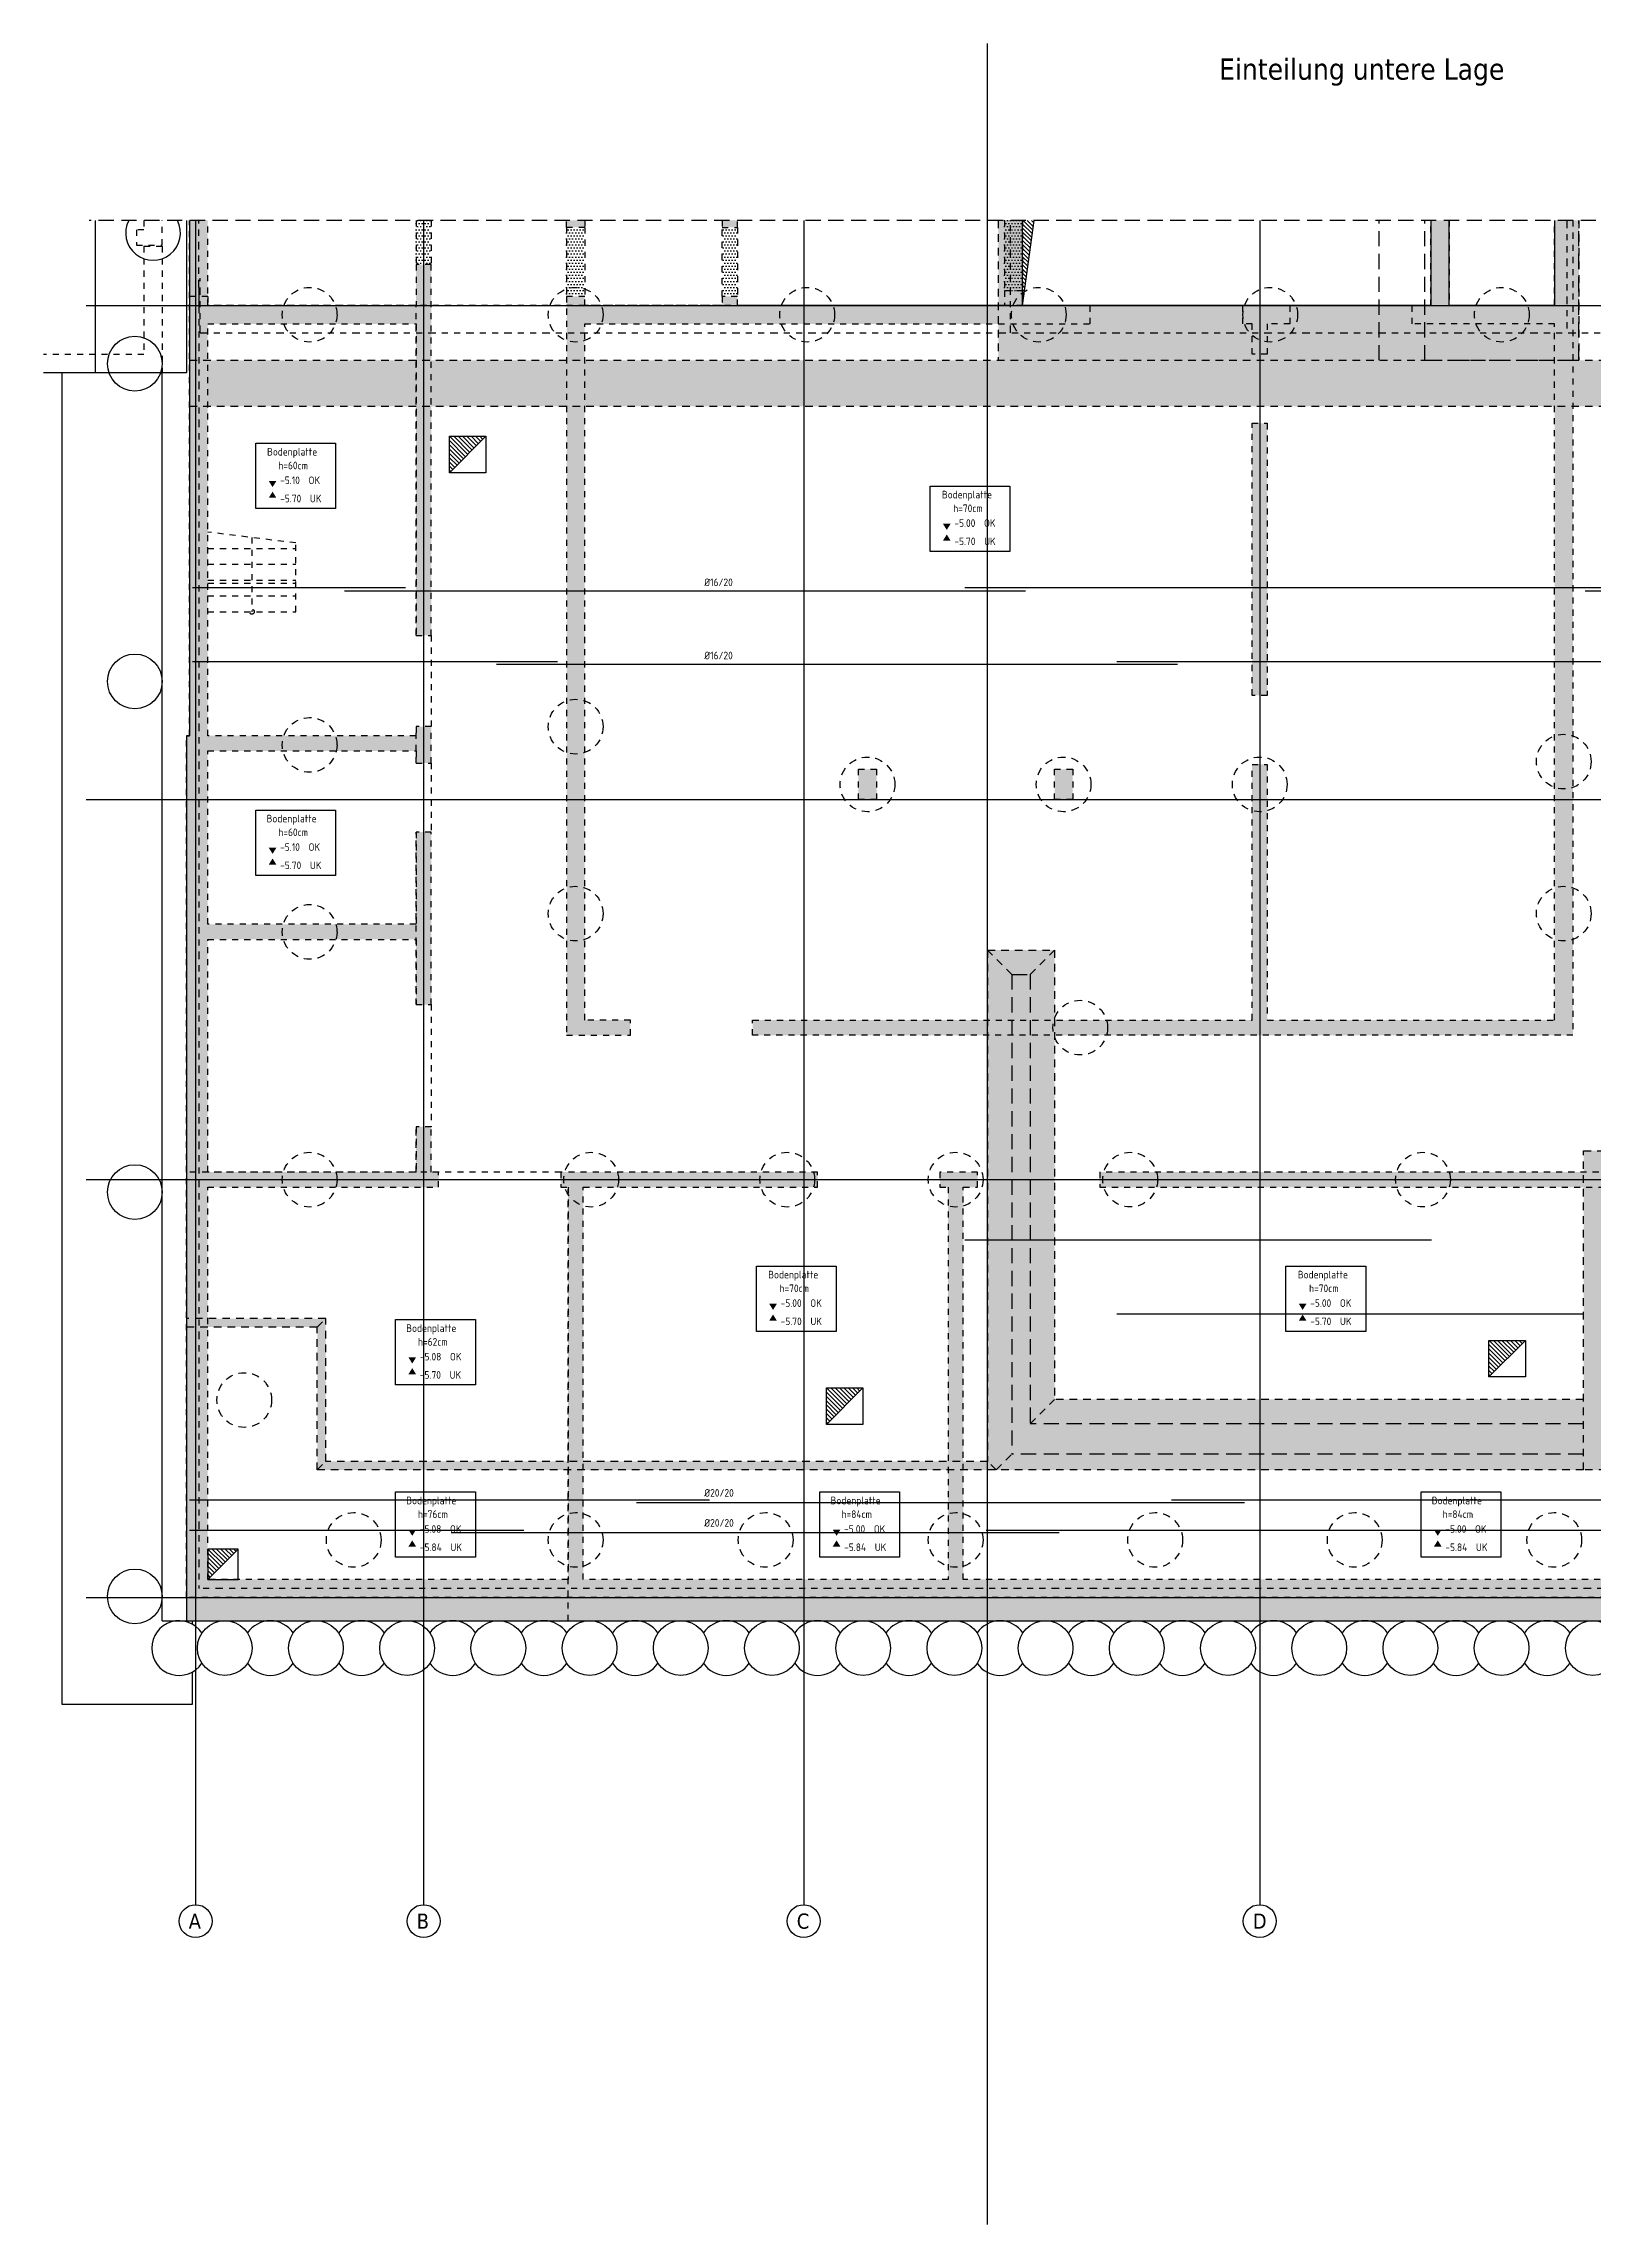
# Model space of a CAD drawing. Extents: x -101 to 101, y -52 to 90.
# Drawn here: x -101.18 to -75.69, y 7.84 to 43.71 of the extents above; entities that cross this region are included whole.
import ezdxf

# ---------------------------------------------------------------- set-up
doc = ezdxf.new("R2010")
doc.units = 0
doc.header["$LTSCALE"] = 0.5
for name, pattern in [('AUSGEZOGEN', [1000.01, 1000, 0.01]), ('DASHED', [0.75, 0.5, -0.25]), ('DIVIDE2', [0.625, 0.25, -0.125, 0, -0.125, 0, -0.125]), ('DOT', [0.175, 0.05, -0.125]), ('HIDDEN', [0.375, 0.25, -0.125]), ('HIDDEN2', [0.187, 0.125, -0.062]), ('PUNKT', [0.175, 0.05, -0.125]), ('VERDECKT', [0.375, 0.25, -0.125]), ('VERDECKTX2', [0.75, 0.5, -0.25])]:
    doc.linetypes.add(name, pattern=pattern)
for name, color, linetype in [('2.UG', 7, 'Continuous'), ('ACHSEN', 7, 'Continuous'), ('AFB', 7, 'Continuous'), ('AFU', 7, 'Continuous'), ('BETON', 7, 'Continuous'), ('Brüstung 2.UG', 7, 'Continuous'), ('DRUEBER', 7, 'Continuous'), ('grau_dunkel', 7, 'Continuous'), ('grau_hell', 7, 'Continuous'), ('grau_mittel', 7, 'Continuous'), ('Gründungspfähle', 7, 'Continuous'), ('HILFE', 7, 'Continuous'), ('koten', 7, 'Continuous'), ('OBJEKT', 7, 'Continuous'), ('RND', 7, 'Continuous'), ('SFP_Achsen', 7, 'Continuous'), ('TEXT', 7, 'Continuous'), ('Verbau', 7, 'Continuous'), ('VERDECKT', 7, 'Continuous'), ('Versprung oberseitig', 7, 'Continuous')]:
    doc.layers.add(name, color=color, linetype=linetype)
doc.layers.add('NOPLOT', color=7, linetype='Continuous', plot=False)
doc.styles.add('helv', font='tahoma.ttf')
doc.styles.add('txt', font='isocp.shx')
doc.linetypes.add('AFU_50K', pattern='A,0.15,["/",Standard,S=0.2,R=0,X=-0.01,Y=-0.1],0.07,["/",Standard,S=0.2,R=0,X=-0.01,Y=-0.1],0.15', length=0.37)
pattern_1 = [(135, (-177.361424, 579.30377), (-0.035355339, -0.035355339), [])]
pattern_2 = [(0, (-180.60081, 510.246116), (0.025, 0.05), [0, -0.05])]
pattern_3 = [(0, (-177.361424, 579.30377), (0.025, 0.05), [0, -0.05])]

# ---------------------------------------------------------------- blocks, each defined once
blk = doc.blocks.new('okrd_o')
at = {"layer": 'koten', "color": 7, "linetype": 'Continuous'}
blk.add_solid([(-0.125, 0.202), (0.125, 0.202), (0, 0)], dxfattribs=at)
at = {"layer": 'koten', "style": 'txt'}
blk.add_attdef('OKRD', (0.25, 0.1), '', height=0.25, dxfattribs=at)
blk = doc.blocks.new('okrd_u')
at = {"layer": 'koten', "color": 7, "linetype": 'Continuous'}
blk.add_solid([(-0.125, -0.202), (0.125, -0.202), (0, 0)], dxfattribs=at)
at = {"layer": 'koten', "style": 'txt'}
blk.add_attdef('OKRD', (0.25, -0.35), '', height=0.25, dxfattribs=at)

msp = doc.modelspace()

# ---------------------------------------------------------------- hatches: boundary and pattern name
at = {"layer": '2.UG', "linetype": 'PUNKT'}
h = msp.add_hatch(dxfattribs=at)
h.set_pattern_fill('DOTS', scale=0.8, double=1)
h.set_pattern_definition(pattern_3)
h.paths.add_polyline_path([(-63.5515, 23.4372), (-63.8015, 23.4372), (-63.8015, 19.6072), (-63.5515, 19.6072)], flags=0)
h.paths.add_polyline_path([(-66.0515, 22.2372), (-66.3015, 22.2372), (-66.3015, 21.1122), (-66.0515, 21.1122)], flags=0)
h.paths.add_polyline_path([(-62.7765, 40.7972), (-98.7765, 40.7972), (-98.7765, 32.3222), (-98.8265, 32.3222), (-98.8265, 18.1472), (-65.8765, 18.1472), (-65.8765, 16.3472), (-62.7765, 16.3472), (-62.7765, 18.1472), (-59.7765, 18.1472), (-59.7765, 39.3972), (-62.7765, 39.3972)])
h.paths.add_polyline_path([(-63.0765, 40.7972), (-71.0515, 40.7972), (-71.0515, 39.3972), (-63.0765, 39.3972)])
h.paths.add_polyline_path([(-90.0165, 40.7972), (-98.4765, 40.7972), (-98.4765, 39.3972), (-95.0515, 39.3972), (-95.0515, 40.0722), (-94.8015, 40.0722), (-94.8015, 33.9722), (-95.0515, 33.9722), (-95.0515, 39.0972), (-98.4765, 39.0972), (-98.4765, 32.3222), (-95.0515, 32.3222), (-95.0515, 32.4722), (-94.8015, 32.4722), (-94.8015, 31.8722), (-95.0515, 31.8722), (-95.0515, 32.0722), (-98.4765, 32.0722), (-98.4765, 29.2222), (-95.0515, 29.2222), (-95.0515, 30.7372), (-94.8015, 30.7372), (-94.8015, 27.9022), (-95.0515, 27.9022), (-95.0515, 28.9722), (-98.4765, 28.9722), (-98.4765, 25.1472), (-95.0515, 25.1472), (-95.0515, 25.8922), (-94.8015, 25.8922), (-94.8015, 25.1472), (-94.6815, 25.1472), (-94.6815, 24.8972), (-98.4765, 24.8972), (-98.4765, 18.4472), (-92.5515, 18.4472), (-92.5515, 24.8972), (-92.6715, 24.8972), (-92.6715, 25.1472), (-88.4465, 25.1472), (-88.4465, 24.8972), (-92.3015, 24.8972), (-92.3015, 18.4472), (-86.3015, 18.4472), (-86.3015, 24.8972), (-86.4365, 24.8972), (-86.4365, 25.1472), (-85.8165, 25.1472), (-85.8165, 24.8972), (-86.0515, 24.8972), (-86.0515, 18.4472), (-73.1765, 18.4472), (-73.1765, 24.8972), (-83.8065, 24.8972), (-83.8065, 25.1472), (-73.8015, 25.1472), (-73.8015, 25.7672), (-73.5515, 25.7672), (-73.5515, 25.1472), (-71.4765, 25.1472), (-71.4765, 29.2722), (-73.5515, 29.2722), (-73.5515, 26.7772), (-73.8015, 26.7772), (-73.8015, 29.6772), (-73.5515, 29.6772), (-73.5515, 29.5222), (-71.0765, 29.5222), (-71.0765, 29.2722), (-71.2265, 29.2722), (-71.2265, 27.3722), (-71.0765, 27.3722), (-71.0765, 27.1222), (-71.2265, 27.1222), (-71.2265, 25.1472), (-69.2515, 25.1472), (-69.2515, 27.1222), (-70.1915, 27.1222), (-70.1915, 27.3722), (-69.2515, 27.3722), (-69.2515, 29.2721), (-70.1915, 29.2722), (-70.1915, 29.5222), (-66.0515, 29.5222), (-66.0515, 28.4072), (-66.3015, 28.4072), (-66.3015, 29.2722), (-69.0015, 29.2722), (-69.0015, 27.3722), (-66.3015, 27.3722), (-66.3015, 27.5222), (-66.0515, 27.5222), (-66.0515, 26.6572), (-66.3015, 26.6572), (-66.3015, 27.1222), (-69.0015, 27.1222), (-69.0015, 25.1472), (-66.3015, 25.1472), (-66.3015, 25.6072), (-66.0515, 25.6072), (-66.0515, 23.2472), (-66.3015, 23.2472), (-66.3015, 24.8972), (-72.9265, 24.8972), (-72.9265, 18.4472), (-66.3015, 18.4472), (-66.3015, 20.1022), (-66.0515, 20.1022), (-66.0515, 18.4472), (-65.3765, 18.4472), (-65.3765, 18.1472), (-65.5765, 18.1472), (-65.5765, 16.6472), (-64.3115, 16.6472), (-64.3115, 16.9972), (-64.0615, 16.9972), (-64.0615, 16.6472), (-63.0765, 16.6472), (-63.0765, 18.1472), (-64.0615, 18.1472), (-64.0615, 17.7972), (-64.3115, 17.7972), (-64.3115, 18.1472), (-64.4765, 18.1472), (-64.4765, 18.4472), (-63.8015, 18.4472), (-63.8015, 18.5972), (-63.5515, 18.5972), (-63.5515, 18.4472), (-60.0765, 18.4472), (-60.0765, 24.5972), (-63.5515, 24.5972), (-63.5515, 24.4472), (-63.8015, 24.4472), (-63.8015, 25.6472), (-63.5515, 25.6472), (-63.5515, 24.8472), (-60.0765, 24.8472), (-60.0765, 29.6722), (-63.5515, 29.6722), (-63.5515, 28.6722), (-63.8015, 28.6722), (-63.8015, 30.0722), (-63.5515, 30.0722), (-63.5515, 29.9222), (-60.0765, 29.9222), (-60.0765, 39.0972), (-63.5515, 39.0972), (-63.5515, 31.5722), (-63.8015, 31.5722), (-63.8015, 31.7722), (-64.4215, 31.7722), (-64.4215, 32.0222), (-63.8015, 32.0222), (-63.8015, 34.8972), (-64.4215, 34.8972), (-64.4215, 35.1472), (-63.8015, 35.1472), (-63.8015, 39.0972), (-66.0515, 39.0972), (-66.0515, 35.1472), (-65.4315, 35.1472), (-65.4315, 34.8972), (-66.0515, 34.8972), (-66.0515, 32.0222), (-65.4315, 32.0222), (-65.4315, 31.7722), (-67.4815, 31.7722), (-67.4815, 32.0222), (-66.3015, 32.0222), (-66.3015, 39.0972), (-73.5515, 39.0972), (-73.5515, 32.0222), (-72.3665, 32.0222), (-72.3665, 31.7722), (-73.5515, 31.7722), (-73.5515, 31.3022), (-73.8015, 31.3022), (-73.8015, 39.8472), (-73.5515, 39.8472), (-73.5515, 39.3972), (-71.3015, 39.3972), (-71.3015, 40.7972), (-89.7665, 40.7972), (-89.7665, 40.6822), (-90.0165, 40.6822)])
h = msp.add_hatch(dxfattribs=at)
h.set_pattern_fill('DOTS', scale=0.8, double=1)
h.set_pattern_definition(pattern_3)
h.paths.add_polyline_path([(-63.8015, 19.6072), (-63.5515, 19.6072), (-63.5515, 23.4372), (-63.8015, 23.4372)])
h.paths.add_polyline_path([(-66.0515, 22.2372), (-66.3015, 22.2372), (-66.3015, 21.1122), (-66.0515, 21.1122)])
h.paths.add_polyline_path([(-63.5515, 27.5372), (-63.8015, 27.5372), (-63.8015, 26.7822), (-63.5515, 26.7822)])
h.paths.add_polyline_path([(-71.2315, 32.0222), (-71.2315, 31.7722), (-68.6165, 31.7722), (-68.6165, 32.0222)])
h.paths.add_polyline_path([(-89.7665, 39.3972), (-89.7665, 39.5472), (-90.0165, 39.5472), (-90.0165, 39.3972), (-92.2765, 39.3972), (-92.2765, 39.5472), (-92.5765, 39.5472), (-92.5765, 27.3972), (-91.5265, 27.3972), (-91.5265, 27.6472), (-92.2765, 27.6472), (-92.2765, 39.0972), (-83.9665, 39.0972), (-83.9665, 39.3972), (-85.0765, 39.3972), (-85.0765, 39.6422), (-85.3765, 39.6422), (-85.3765, 39.3972)])
h.paths.add_polyline_path([(-80.6815, 39.0972), (-80.6815, 39.3972), (-81.4565, 39.3972), (-81.4565, 39.0972), (-81.3015, 39.0972), (-81.3015, 38.5972), (-81.0515, 38.5972), (-81.0515, 39.0972)], flags=17)
h.paths.add_polyline_path([(-84.2515, 31.7722), (-84.5515, 31.7722), (-84.5515, 31.2722), (-84.2515, 31.2722)], flags=17)
h.paths.add_polyline_path([(-87.7765, 31.2722), (-87.4765, 31.2722), (-87.4765, 31.7722), (-87.7765, 31.7722)], flags=17)
h.paths.add_polyline_path([(-81.3015, 32.9872), (-81.0515, 32.9872), (-81.0515, 37.4622), (-81.3015, 37.4622)], flags=17)
h.paths.add_polyline_path([(-92.2765, 40.7972), (-92.5765, 40.7972), (-92.5765, 40.6822), (-92.2765, 40.6822)])
h.paths.add_polyline_path([(-76.0265, 40.7972), (-76.3265, 40.7972), (-76.3265, 39.3972), (-78.6715, 39.3972), (-78.6715, 39.0972), (-76.3265, 39.0972), (-76.3265, 27.6472), (-81.0515, 27.6472), (-81.0515, 31.8522), (-81.3015, 31.8522), (-81.3015, 27.6472), (-89.5165, 27.6472), (-89.5165, 27.3972), (-76.0265, 27.3972)])
at = {"layer": 'Brüstung 2.UG', "linetype": 'DOT'}
h = msp.add_hatch(dxfattribs=at)
h.set_pattern_fill('DOTS', color=102, scale=0.8, double=1)
h.set_pattern_definition(pattern_2)
h.paths.add_polyline_path([(-94.8015, 40.7972), (-95.0515, 40.7972), (-95.0515, 40.0722), (-94.8015, 40.0722)])
h = msp.add_hatch(dxfattribs=at)
h.set_pattern_fill('DOTS', color=102, scale=0.8, double=1)
h.set_pattern_definition(pattern_2)
h.paths.add_polyline_path([(-92.5765, 39.5472), (-92.2765, 39.5472), (-92.2765, 40.6822), (-92.5765, 40.6822)])
h = msp.add_hatch(dxfattribs=at)
h.set_pattern_fill('DOTS', color=102, scale=0.8, double=1)
h.set_pattern_definition(pattern_2)
h.paths.add_polyline_path([(-89.7665, 40.6822), (-90.0165, 40.6822), (-90.0165, 39.5472), (-89.7665, 39.5472)])
h = msp.add_hatch(dxfattribs=at)
h.set_pattern_fill('DOTS', color=102, scale=0.8, double=1)
h.set_pattern_definition(pattern_2)
h.paths.add_polyline_path([(-85.0765, 40.7972), (-85.3765, 40.7972), (-85.3765, 39.6422), (-85.0765, 39.6422)])
at = {"layer": 'grau_dunkel'}
h = msp.add_hatch(color=21, dxfattribs=at)
h.paths.add_polyline_path([(-78.0629, 39.3972), (-78.3629, 39.3972), (-78.4629, 39.3972), (-78.4629, 38.4972), (-75.9265, 38.4972), (-75.9265, 39.3972), (-76.3265, 39.3972)])
h.paths.add_polyline_path([(-78.4629, 38.4972), (-78.4629, 39.3972), (-85.0765, 39.3972), (-85.4765, 39.3972), (-85.4765, 38.4972)])
h.paths.add_polyline_path([(-85.0765, 40.7972), (-85.4765, 40.7972), (-85.4765, 39.3972), (-85.0765, 39.3972)])
h.paths.add_polyline_path([(-75.9265, 40.7972), (-76.3265, 40.7972), (-76.3265, 39.3972), (-75.9265, 39.3972)])
at = {"layer": 'grau_dunkel', "linetype": 'AUSGEZOGEN'}
h = msp.add_hatch(dxfattribs=at)
h.set_pattern_fill('ANSI31', color=21, scale=0.015, angle=90, style=0, double=1)
h.set_pattern_definition([(135, (-216.1219, 30.54761), (-0.03367596, -0.03367596), [])])
h.paths.add_polyline_path([(-84.886, 40.7972), (-85.0765, 40.7972), (-85.0765, 39.3972)])
h = msp.add_hatch(dxfattribs=at)
h.set_pattern_fill('ANSI31', color=171, scale=0.4, angle=90, style=0, double=1)
h.set_pattern_definition(pattern_1)
h.paths.add_polyline_path([(-93.9015, 37.2472), (-94.5015, 37.2472), (-94.5015, 36.6472)])
at = {"layer": 'grau_dunkel'}
msp.add_hatch(color=21, dxfattribs=at).paths.add_polyline_path([(-75.8515, 20.5072), (-75.8515, 21.0072), (-84.9515, 21.0072), (-84.9515, 28.3972), (-85.2515, 28.3972), (-85.2515, 20.5072)])
h = msp.add_hatch(color=21, dxfattribs=at)
h.paths.add_polyline_path([(-72.7765, 20.2472), (-72.7765, 25.4972), (-75.8515, 25.4972), (-75.8515, 20.2472)])
h.paths.add_polyline_path([(-73.1765, 20.6472), (-73.1765, 24.8972), (-75.4515, 24.8972), (-75.4515, 20.6472)], flags=16)
at = {"layer": 'grau_dunkel', "linetype": 'AUSGEZOGEN'}
h = msp.add_hatch(dxfattribs=at)
h.set_pattern_fill('ANSI31', color=171, scale=0.4, angle=90, style=0, double=1)
h.set_pattern_definition([(135, (-160.266424, 564.433766), (-0.035355339, -0.035355339), [])])
h.paths.add_polyline_path([(-76.8065, 22.3772), (-77.4065, 22.3772), (-77.4065, 21.7772)])
h = msp.add_hatch(dxfattribs=at)
h.set_pattern_fill('ANSI31', color=171, scale=0.4, angle=90, style=0, double=1)
h.set_pattern_definition([(135, (-171.161424, 563.65377), (-0.035355339, -0.035355339), [])])
h.paths.add_polyline_path([(-87.7015, 21.5972), (-88.3015, 21.5972), (-88.3015, 20.9972)])
h = msp.add_hatch(dxfattribs=at)
h.set_pattern_fill('ANSI31', color=171, scale=0.4, angle=90, style=0, double=1)
h.set_pattern_definition(pattern_1)
h.paths.add_polyline_path([(-98.4765, 18.9472), (-98.4765, 18.4472), (-97.9765, 18.9472)])
at = {"layer": 'grau_hell'}
h = msp.add_hatch(color=9, dxfattribs=at)
h.paths.add_polyline_path([(-62.0215, 37.7422), (-62.7765, 38.4972), (-98.7765, 38.4972), (-98.7765, 37.7422)])
h.paths.add_polyline_path([(-62.7765, 38.4972), (-62.0215, 37.7422), (-62.0215, 39.3972), (-62.7765, 39.3972)])
h = msp.add_hatch(color=9, dxfattribs=at)
h.paths.add_polyline_path([(-84.5515, 21.4072), (-84.9515, 21.0072), (-75.8515, 21.0072), (-75.8515, 21.4072)])
h.paths.add_polyline_path([(-84.9515, 21.0072), (-84.5515, 21.4072), (-84.5515, 28.7972), (-84.9515, 28.3972)])
h.paths.add_polyline_path([(-85.2515, 28.3972), (-84.9515, 28.3972), (-84.5515, 28.7972), (-85.6515, 28.7972)])
h.paths.add_polyline_path([(-85.2515, 28.3972), (-85.6515, 28.7972), (-85.6515, 20.3872), (-85.5115, 20.2472), (-85.2515, 20.5072)])
h.paths.add_polyline_path([(-85.2515, 20.5072), (-85.5115, 20.2472), (-75.8515, 20.2472), (-75.8515, 20.5072)])
h.paths.add_polyline_path([(-96.5365, 20.3872), (-96.6765, 20.2472), (-85.5115, 20.2472), (-85.6515, 20.3872)])
h.paths.add_polyline_path([(-96.6765, 20.2472), (-96.5365, 20.3872), (-96.5365, 22.7372), (-96.6765, 22.5972)])
h.paths.add_polyline_path([(-98.8265, 22.7372), (-98.8265, 22.5972), (-96.6765, 22.5972), (-96.5365, 22.7372)])
at = {"layer": 'grau_mittel'}
h = msp.add_hatch(color=61, dxfattribs=at)
h.paths.add_polyline_path([(-92.5515, 17.7672), (-92.5515, 18.1472), (-98.8265, 18.1472), (-98.8265, 17.7672)])
h.paths.add_polyline_path([(-86.0515, 17.7672), (-86.0515, 18.1472), (-92.5515, 18.1472), (-92.5515, 17.7672)])
h.paths.add_polyline_path([(-86.0515, 18.1472), (-86.0515, 17.7672), (-72.9265, 17.7672), (-72.9265, 18.1472)])
h.paths.add_polyline_path([(-72.9265, 18.1472), (-72.9265, 17.7672), (-66.1965, 17.7672), (-66.1965, 18.1472)])
h.paths.add_polyline_path([(-65.8765, 18.1472), (-66.1965, 18.1472), (-66.1965, 17.7672), (-66.1965, 16.0272), (-62.4565, 16.0272), (-62.4565, 17.7672), (-62.4565, 18.1472), (-62.7765, 18.1472), (-62.7765, 16.3472), (-65.8765, 16.3472)])
edge = h.paths.add_edge_path()
edge.add_line((-62.4565, 18.1472), (-62.4565, 17.7672))
edge.add_line((-62.4565, 17.7672), (-61.2326, 17.7672))
edge.add_arc((-61.1965, 17.3187), 0.45, 85.39621, 94.60379, ccw=False)
edge.add_line((-61.1604, 17.7672), (-60.4826, 17.7672))
edge.add_arc((-60.4465, 17.3187), 0.45, 85.39621, 94.60379, ccw=False)
edge.add_line((-60.4104, 17.7672), (-59.7475, 17.7672))
edge.add_arc((-59.6965, 17.3201), 0.45, 83.48751, 96.51249, ccw=False)
edge.add_line((-59.6455, 17.7672), (-59.3965, 17.7672))
edge.add_line((-59.3965, 17.7672), (-59.3965, 24.5972))
edge.add_line((-59.3965, 24.5972), (-59.7765, 24.5972))
edge.add_line((-59.7765, 24.5972), (-59.7765, 18.1472))
edge.add_line((-59.7765, 18.1472), (-62.4565, 18.1472))
h.paths.add_polyline_path([(-59.7765, 24.5972), (-59.3965, 24.5972), (-59.3965, 27.2372), (-59.7765, 27.2372)])
h.paths.add_polyline_path([(-59.3965, 29.9222), (-59.7765, 29.9222), (-59.7765, 27.2372), (-59.3965, 27.2372)])
h.paths.add_polyline_path([(-59.3965, 39.7772), (-62.3965, 39.7772), (-62.3965, 39.3972), (-59.7765, 39.3972), (-59.7765, 29.9222), (-59.3965, 29.9222)])
h.paths.add_polyline_path([(-62.3965, 40.7972), (-62.7765, 40.7972), (-62.7765, 39.3972), (-62.3965, 39.3972)])
msp.add_hatch(color=61, dxfattribs=at).paths.add_polyline_path([(-78.0615, 40.7972), (-78.3615, 40.7972), (-78.3615, 39.3972), (-78.0615, 39.3972)])

# ---------------------------------------------------------------- linework, layer by layer
at = {"layer": 'ACHSEN', "color": 140, "linetype": 'AUSGEZOGEN'}
for p, q in [((-98.6765, 40.7972), (-98.6765, 13.0972)), ((-94.9265, 40.7972), (-94.9265, 13.0972)), ((-88.6765, 40.7972), (-88.6765, 13.0972)), ((-81.1765, 40.7972), (-81.1765, 13.0972)), ((-100.4765, 39.3972), (-56.5265, 39.3972)), ((-100.4765, 31.2722), (-56.5265, 31.2722)), ((-100.4765, 25.0222), (-56.5265, 25.0222)), ((-100.4765, 18.1472), (-56.5265, 18.1472))]:
    msp.add_line(p, q, dxfattribs=at)
at = {"layer": 'AFB', "color": 1, "linetype": 'DIVIDE2'}
for p, q in [((-98.6265, 39.6972), (-98.6265, 40.7972)), ((-85.2765, 38.9472), (-85.2765, 40.7972)), ((-76.1265, 40.7972), (-76.1265, 38.9472)), ((-98.6015, 38.9472), (-98.6015, 39.8472)), ((-98.6265, 39.3972), (-98.6265, 18.2972)), ((-98.6015, 38.9472), (-62.9515, 38.9472)), ((-65.7265, 18.2972), (-98.6265, 18.2972))]:
    msp.add_line(p, q, dxfattribs=at)
at = {"layer": 'AFU', "color": 1, "linetype": 'AUSGEZOGEN'}
msp.add_line((-98.6265, 39.6972), (-98.6265, 39.3972), dxfattribs=at)
at = {"layer": 'AFU', "color": 8, "linetype": 'AFU_50K'}
msp.add_line((-78.3615, 39.3972), (-78.0615, 39.3972), dxfattribs=at)
at = {"layer": 'BETON', "color": 6, "linetype": 'AUSGEZOGEN'}
for p, q in [((-98.7765, 40.7972), (-98.7765, 32.3222)), ((-78.3615, 40.7972), (-78.3615, 39.3972)), ((-78.0615, 39.3972), (-78.0615, 40.7972)), ((-98.7765, 32.3222), (-98.8265, 32.3222)), ((-98.8265, 32.3222), (-98.8265, 18.1472)), ((-98.8265, 18.1472), (-65.8765, 18.1472))]:
    msp.add_line(p, q, dxfattribs=at)
for points in [[(-78.3615, 39.3972), (-85.0765, 39.3972), (-85.0765, 40.7972)], [(-76.3265, 40.7972), (-76.3265, 39.3972), (-78.0615, 39.3972)]]:
    msp.add_lwpolyline(points, dxfattribs=at)
at = {"layer": 'Brüstung 2.UG', "color": 102, "linetype": 'DOT'}
for p, q in [((-95.0515, 40.7972), (-95.0515, 40.0722)), ((-94.8015, 40.7972), (-94.8015, 40.0722)), ((-92.5765, 40.6822), (-92.5765, 39.5472)), ((-92.2765, 40.6822), (-92.2765, 39.5472)), ((-90.0165, 39.5472), (-90.0165, 40.6822)), ((-89.7665, 40.6822), (-89.7665, 39.5472)), ((-85.3765, 40.7972), (-85.3765, 39.6422)), ((-85.0765, 40.7972), (-85.0765, 39.6422))]:
    msp.add_line(p, q, dxfattribs=at)
at = {"layer": 'DRUEBER', "color": 8, "linetype": 'PUNKT'}
for p, q in [((-99.5265, 40.6422), (-99.6515, 40.6422)), ((-99.6515, 40.6422), (-99.6515, 40.3922)), ((-99.5265, 40.7972), (-99.5265, 40.6422)), ((-99.2265, 40.3922), (-99.2265, 40.7972)), ((-99.6515, 40.3922), (-99.2265, 40.3922)), ((-99.5265, 40.3722), (-99.5265, 38.5922)), ((-99.5265, 40.3722), (-99.2265, 40.3722)), ((-99.2265, 40.3722), (-99.2265, 38.2922)), ((-99.5265, 38.5922), (-101.1765, 38.5922))]:
    msp.add_line(p, q, dxfattribs=at)
at = {"layer": 'DRUEBER', "color": 7, "linetype": 'PUNKT'}
for p, q in [((-97.0265, 35.4932), (-98.4765, 35.6722)), ((-97.7515, 35.5827), (-97.7515, 34.3622)), ((-98.4765, 35.4022), (-97.0265, 35.4022)), ((-97.0265, 34.3622), (-97.0265, 35.4932)), ((-98.4765, 35.1422), (-97.0265, 35.1422)), ((-98.4765, 34.8822), (-97.0265, 34.8822)), ((-98.4765, 34.8327), (-97.0265, 34.8327)), ((-98.4765, 34.6222), (-97.0265, 34.6222)), ((-98.4765, 34.3622), (-97.0265, 34.3622))]:
    msp.add_line(p, q, dxfattribs=at)
at = {"layer": 'DRUEBER', "color": 7, "linetype": 'PUNKT', "lineweight": -2}
for points in [[(-62.7765, 40.7972), (-62.7765, 39.3972), (-59.7765, 39.3972), (-59.7765, 18.1472), (-62.7765, 18.1472), (-62.7765, 16.3472), (-65.8765, 16.3472), (-65.8765, 18.1472), (-98.8265, 18.1472), (-98.8265, 32.3222), (-98.7765, 32.3222), (-98.7765, 40.7972)], [(-73.1765, 18.4472), (-86.0515, 18.4472), (-86.0515, 24.8972), (-85.8165, 24.8972), (-85.8165, 25.1472), (-86.4365, 25.1472), (-86.4365, 24.8972), (-86.3015, 24.8972), (-86.3015, 18.4472), (-92.3015, 18.4472), (-92.3015, 24.8972), (-88.4465, 24.8972), (-88.4465, 25.1472), (-92.6715, 25.1472), (-92.6715, 24.8972), (-92.5515, 24.8972), (-92.5515, 18.4472), (-98.4765, 18.4472), (-98.4765, 24.8972), (-94.6815, 24.8972), (-94.6815, 25.1472), (-94.8015, 25.1472), (-94.8015, 25.8922), (-95.0515, 25.8922), (-95.0515, 25.1472), (-98.4765, 25.1472), (-98.4765, 28.9722), (-95.0515, 28.9722), (-95.0515, 27.9022), (-94.8015, 27.9022), (-94.8015, 30.7372), (-95.0515, 30.7372), (-95.0515, 29.2222), (-98.4765, 29.2222), (-98.4765, 32.0722), (-95.0515, 32.0722), (-95.0515, 31.8722), (-94.8015, 31.8722), (-94.8015, 32.4722), (-95.0515, 32.4722), (-95.0515, 32.3222), (-98.4765, 32.3222), (-98.4765, 39.0972), (-95.0515, 39.0972), (-95.0515, 33.9722), (-94.8015, 33.9722), (-94.8015, 40.0722), (-95.0515, 40.0722), (-95.0515, 39.3972), (-98.4765, 39.3972), (-98.4765, 40.7972)], [(-92.2765, 40.7972), (-92.2765, 40.6822), (-92.5765, 40.6822), (-92.5765, 40.7972)], [(-90.0165, 40.7972), (-90.0165, 40.6822), (-89.7665, 40.6822), (-89.7665, 40.7972)], [(-76.0265, 40.7972), (-76.0265, 27.3972), (-89.5165, 27.3972), (-89.5165, 27.6472)], [(-89.5165, 27.6472), (-81.3015, 27.6472), (-81.3015, 31.8522), (-81.0515, 31.8522), (-81.0515, 27.6472), (-76.3265, 27.6472), (-76.3265, 39.0972), (-78.6715, 39.0972), (-78.6715, 39.3972), (-78.3615, 39.3972), (-78.3615, 40.7972)], [(-78.0615, 40.7972), (-78.0615, 39.3972), (-76.3265, 39.3972), (-76.3265, 40.7972)], [(-92.5765, 39.5472), (-92.5765, 27.3972), (-91.5265, 27.3972), (-91.5265, 27.6472), (-92.2765, 27.6472), (-92.2765, 39.0972), (-83.9665, 39.0972), (-83.9665, 39.3972), (-85.0765, 39.3972), (-85.0765, 39.6422), (-85.3765, 39.6422), (-85.3765, 39.3972), (-89.7665, 39.3972), (-89.7665, 39.5472), (-90.0165, 39.5472), (-90.0165, 39.3972), (-92.2765, 39.3972), (-92.2765, 39.5472), (-92.5765, 39.5472)], [(-81.4565, 39.3972), (-80.6815, 39.3972), (-80.6815, 39.0972), (-81.0515, 39.0972), (-81.0515, 38.5972), (-81.3015, 38.5972), (-81.3015, 39.0972), (-81.4565, 39.0972), (-81.4565, 39.3972)], [(-73.8015, 25.1472), (-83.8065, 25.1472), (-83.8065, 24.8972), (-73.1765, 24.8972)]]:
    msp.add_lwpolyline(points, dxfattribs=at)
for points in [[(-81.3015, 37.4622), (-81.0515, 37.4622), (-81.0515, 32.9872), (-81.3015, 32.9872)], [(-87.7765, 31.7722), (-87.4765, 31.7722), (-87.4765, 31.2722), (-87.7765, 31.2722)], [(-84.5515, 31.7722), (-84.2515, 31.7722), (-84.2515, 31.2722), (-84.5515, 31.2722)]]:
    msp.add_lwpolyline(points, close=True, dxfattribs=at)
at = {"layer": 'DRUEBER', "color": 7, "linetype": 'PUNKT'}
msp.add_circle((-97.7515, 34.3622), 0.04, dxfattribs=at)
at = {"layer": 'grau_dunkel', "color": 21, "linetype": 'AUSGEZOGEN'}
msp.add_line((-85.0765, 39.3972), (-84.886, 40.7972), dxfattribs=at)
at = {"layer": 'grau_dunkel', "color": 171, "linetype": 'AUSGEZOGEN'}
for p, q in [((-93.9015, 37.2472), (-94.5015, 36.6472)), ((-76.8065, 22.3772), (-77.4065, 21.7772)), ((-87.7015, 21.5972), (-88.3015, 20.9972)), ((-98.4765, 18.4472), (-97.9765, 18.9472))]:
    msp.add_line(p, q, dxfattribs=at)
at = {"layer": 'Gründungspfähle', "color": 171, "linetype": 'VERDECKT'}
for centre in [(-96.8015, 39.2472), (-92.4265, 39.2472), (-88.6185, 39.2472), (-84.8106, 39.2472), (-81.0026, 39.2472), (-77.1947, 39.2472), (-92.4265, 32.4722), (-96.8015, 32.1722), (-76.1765, 31.8972), (-87.6265, 31.5222), (-84.4015, 31.5222), (-81.1765, 31.5222), (-92.4265, 29.3972), (-76.1765, 29.3972), (-96.8015, 29.0972), (-84.128, 27.5222), (-96.8015, 25.0222), (-92.1715, 25.0222), (-88.9468, 25.0222), (-86.1765, 25.0222), (-83.3065, 25.0223), (-78.4915, 25.0223), (-97.8765, 21.3972), (-96.0765, 19.0972), (-92.4265, 19.0972), (-89.3015, 19.0972), (-86.1765, 19.0972), (-82.8952, 19.0972), (-79.614, 19.0972), (-76.3327, 19.0972)]:
    msp.add_circle(centre, 0.45, dxfattribs=at)
at = {"layer": 'HILFE', "color": 102, "linetype": 'DASHED'}
msp.add_line((-61.3969, 40.7972), (-100.4265, 40.7972), dxfattribs=at)
at = {"layer": 'NOPLOT', "color": 191, "linetype": 'AUSGEZOGEN'}
msp.add_line((-85.6515, 7.8395), (-85.6515, 43.7061), dxfattribs=at)
at = {"layer": 'OBJEKT', "color": 8}
for p, q in [((-98.8265, 40.7972), (-98.8265, 38.2922)), ((-98.8265, 38.2922), (-101.1765, 38.2922))]:
    msp.add_line(p, q, dxfattribs=at)
at = {"layer": 'OBJEKT', "color": 7, "linetype": 'AUSGEZOGEN'}
for p, q in [((-98.8265, 18.1472), (-98.8265, 17.7672)), ((-98.8265, 17.7672), (-66.1965, 17.7672))]:
    msp.add_line(p, q, dxfattribs=at)
at = {"layer": 'OBJEKT', "color": 1, "linetype": 'AUSGEZOGEN'}
for points in [[(-97.6855, 37.134), (-96.3737, 37.134), (-96.3737, 36.0588), (-97.6855, 36.0588)], [(-86.5975, 36.43), (-85.2857, 36.43), (-85.2857, 35.3549), (-86.5975, 35.3549)], [(-97.6855, 31.1013), (-96.3737, 31.1013), (-96.3737, 30.0261), (-97.6855, 30.0261)], [(-89.4546, 23.6012), (-88.1428, 23.6012), (-88.1428, 22.526), (-89.4546, 22.526)], [(-80.7449, 23.6012), (-79.4331, 23.6012), (-79.4331, 22.526), (-80.7449, 22.526)], [(-95.3882, 22.7202), (-94.0763, 22.7202), (-94.0763, 21.645), (-95.3882, 21.645)], [(-95.3882, 19.886), (-94.0763, 19.886), (-94.0763, 18.8109), (-95.3882, 18.8109)], [(-88.41, 19.886), (-87.0982, 19.886), (-87.0982, 18.8109), (-88.41, 18.8109)], [(-78.5226, 19.886), (-77.2107, 19.886), (-77.2107, 18.8109), (-78.5226, 18.8109)]]:
    msp.add_lwpolyline(points, close=True, dxfattribs=at)
at = {"layer": 'OBJEKT', "color": 7, "linetype": 'AUSGEZOGEN'}
for points in [[(-94.5015, 37.2472), (-93.9015, 37.2472), (-93.9015, 36.6472), (-94.5015, 36.6472)], [(-77.4065, 22.3772), (-76.8065, 22.3772), (-76.8065, 21.7772), (-77.4065, 21.7772)], [(-88.3015, 21.5972), (-87.7015, 21.5972), (-87.7015, 20.9972), (-88.3015, 20.9972)], [(-97.9765, 18.9472), (-98.4765, 18.9472), (-98.4765, 18.4472), (-97.9765, 18.4472)]]:
    msp.add_lwpolyline(points, close=True, dxfattribs=at)
at = {"layer": 'RND', "color": 1, "linetype": 'AUSGEZOGEN'}
for points in [[(-98.7265, 34.7607), (-95.2265, 34.7607)], [(-96.2265, 34.7041), (-85.0265, 34.7041)], [(-86.0265, 34.7607), (-74.8265, 34.7607)], [(-75.8265, 34.7041), (-64.6265, 34.7041)], [(-98.7265, 33.542), (-92.7265, 33.542)], [(-93.7265, 33.5003), (-82.5265, 33.5003)], [(-83.5265, 33.542), (-72.3265, 33.542)], [(-86.0265, 24.0335), (-78.3515, 24.0335)], [(-83.5265, 22.8148), (-75.8515, 22.8148)], [(-98.7765, 19.7537), (-90.2265, 19.7537)], [(-82.6265, 19.7537), (-72.6265, 19.7537)], [(-91.4265, 19.712), (-81.4265, 19.712)], [(-98.7765, 19.2598), (-93.2765, 19.2598)], [(-94.4765, 19.2181), (-84.4765, 19.2181)], [(-85.6765, 19.2598), (-72.6765, 19.2598)]]:
    msp.add_lwpolyline(points, dxfattribs=at)
at = {"layer": 'SFP_Achsen', "color": 7, "linetype": 'AUSGEZOGEN'}
for centre in [(-98.6765, 12.8268), (-94.9265, 12.8268), (-88.6765, 12.8268), (-81.1765, 12.8268)]:
    msp.add_circle(centre, 0.2705, dxfattribs=at)
at = {"layer": 'Verbau', "color": 171, "linetype": 'AUSGEZOGEN'}
for p, q in [((-100.3265, 40.7972), (-100.3265, 38.2922)), ((-98.8265, 40.7972), (-98.8265, 38.2922)), ((-100.8765, 38.2922), (-100.8765, 16.3972)), ((-98.8265, 38.2922), (-100.8765, 38.2922)), ((-99.2265, 17.7672), (-99.2265, 38.2922)), ((-99.2265, 17.7672), (-98.8265, 17.7672)), ((-98.7265, 17.7089), (-98.7265, 17.7672)), ((-98.7265, 16.3972), (-98.7265, 16.9256)), ((-100.8765, 16.3972), (-98.7265, 16.3972))]:
    msp.add_line(p, q, dxfattribs=at)
at = {"layer": 'Verbau', "color": 8}
for centre in [(-99.6765, 38.4422), (-99.6765, 33.2172), (-99.6765, 24.8172), (-99.6765, 18.1672)]:
    msp.add_circle(centre, 0.45, dxfattribs=at)
at = {"layer": 'Verbau', "color": 171}
for centre in [(-98.1981, 17.3172), (-96.6981, 17.3172), (-95.1981, 17.3172), (-93.6981, 17.3172), (-92.1981, 17.3172), (-90.6981, 17.3172), (-89.1981, 17.3172), (-87.6981, 17.3172), (-86.1981, 17.3172), (-84.6981, 17.3172), (-83.1981, 17.3172), (-81.6981, 17.3172), (-80.1981, 17.3172), (-78.6981, 17.3172), (-77.1981, 17.3172), (-75.6981, 17.3172)]:
    msp.add_circle(centre, 0.45, dxfattribs=at)
at = {"layer": 'Verbau', "color": 8}
msp.add_arc((-99.3765, 40.5922), 0.45, 152.89931, 27.10069, dxfattribs=at)
at = {"layer": 'Verbau', "color": 171}
for centre, start, end in [((-98.9481, 17.3172), 33.55731, 326.44269), ((-97.4481, 17.3172), 33.55731, 146.44269), ((-95.9481, 17.3172), 33.55731, 146.44269), ((-94.4481, 17.3172), 33.55731, 146.44269), ((-92.9481, 17.3172), 33.55731, 146.44269), ((-91.4481, 17.3172), 33.55731, 146.44269), ((-89.9481, 17.3172), 33.55731, 146.44269), ((-88.4481, 17.3172), 33.55731, 146.44269), ((-86.9481, 17.3172), 33.55731, 146.44269), ((-85.4481, 17.3172), 33.55731, 146.44269), ((-83.9481, 17.3172), 33.55731, 146.44269), ((-82.4481, 17.3172), 33.55731, 146.44269), ((-80.9481, 17.3172), 33.55731, 146.44269), ((-79.4481, 17.3172), 33.55731, 146.44269), ((-77.9481, 17.3172), 33.55731, 146.44269), ((-76.4481, 17.3172), 33.55731, 146.44269), ((-97.4481, 17.3172), 213.55731, 326.44269), ((-95.9481, 17.3172), 213.55731, 326.44269), ((-94.4481, 17.3172), 213.55731, 326.44269), ((-92.9481, 17.3172), 213.55731, 326.44269), ((-91.4481, 17.3172), 213.55731, 326.44269), ((-89.9481, 17.3172), 213.55731, 326.44269), ((-88.4481, 17.3172), 213.55731, 326.44269), ((-86.9481, 17.3172), 213.55731, 326.44269), ((-85.4481, 17.3172), 213.55731, 326.44269), ((-83.9481, 17.3172), 213.55731, 326.44269), ((-82.4481, 17.3172), 213.55731, 326.44269), ((-80.9481, 17.3172), 213.55731, 326.44269), ((-79.4481, 17.3172), 213.55731, 326.44269), ((-77.9481, 17.3172), 213.55731, 326.44269), ((-76.4481, 17.3172), 213.55731, 326.44269)]:
    msp.add_arc(centre, 0.45, start, end, dxfattribs=at)
at = {"layer": 'VERDECKT', "color": 7, "linetype": 'VERDECKT'}
for p, q in [((-85.4765, 40.7972), (-85.4765, 38.4972)), ((-75.9265, 40.7972), (-75.9265, 38.4972)), ((-98.7765, 38.4972), (-62.7765, 38.4972)), ((-98.7765, 37.7422), (-62.0215, 37.7422)), ((-85.6515, 28.7972), (-85.6515, 20.3872)), ((-85.6515, 28.7972), (-84.5515, 28.7972)), ((-85.2515, 28.3972), (-85.6515, 28.7972)), ((-84.9515, 28.3972), (-84.5515, 28.7972)), ((-84.5515, 28.7972), (-84.5515, 21.4072)), ((-96.5365, 22.7372), (-98.8265, 22.7372)), ((-96.6765, 22.5972), (-98.8265, 22.5972)), ((-96.6765, 22.5972), (-96.5365, 22.7372)), ((-96.6765, 20.2472), (-96.6765, 22.5972)), ((-96.5365, 20.3872), (-96.5365, 22.7372)), ((-84.9515, 21.0072), (-84.5515, 21.4072)), ((-75.8529, 21.4072), (-84.5515, 21.4072)), ((-85.5115, 20.2472), (-85.2515, 20.5072)), ((-96.6765, 20.2472), (-96.5365, 20.3872)), ((-75.8515, 20.2472), (-96.6765, 20.2472)), ((-85.6515, 20.3872), (-96.5365, 20.3872)), ((-85.5115, 20.2472), (-85.6515, 20.3872))]:
    msp.add_line(p, q, dxfattribs=at)
at = {"layer": 'VERDECKT', "color": 7, "linetype": 'VERDECKTX2'}
for p, q in [((-79.2115, 38.4972), (-79.2115, 40.7972)), ((-78.4615, 38.4972), (-78.4615, 40.7972)), ((-75.9265, 38.4972), (-75.9265, 40.7972)), ((-78.4615, 38.4972), (-75.9265, 38.4972)), ((-85.2515, 28.3972), (-85.2515, 20.5072)), ((-85.2515, 28.3972), (-84.9515, 28.3972)), ((-84.9515, 28.3972), (-84.9515, 21.0072)), ((-75.8529, 21.0072), (-84.9515, 21.0072)), ((-75.8529, 20.5072), (-85.2515, 20.5072))]:
    msp.add_line(p, q, dxfattribs=at)
at = {"layer": 'VERDECKT', "color": 7, "linetype": 'HIDDEN'}
for p, q in [((-75.8515, 25.4972), (-72.7765, 25.4972)), ((-75.8515, 20.2472), (-75.8515, 25.4972)), ((-72.7765, 20.2472), (-75.8515, 20.2472))]:
    msp.add_line(p, q, dxfattribs=at)
at = {"layer": 'Versprung oberseitig', "color": 1, "linetype": 'HIDDEN2'}
for p, q in [((-98.4765, 39.5472), (-98.7765, 39.5472)), ((-98.4765, 39.5472), (-98.4765, 39.3972)), ((-85.0765, 39.3972), (-98.4765, 39.3972)), ((-95.0515, 33.9722), (-95.0515, 39.3972)), ((-76.3265, 39.3972), (-63.0765, 39.3972)), ((-95.0515, 33.9722), (-94.8015, 33.9722)), ((-94.8015, 33.9722), (-94.8015, 32.4722)), ((-95.0515, 31.8722), (-95.0515, 32.4722)), ((-94.8015, 32.4722), (-95.0515, 32.4722)), ((-95.0515, 31.8722), (-94.8015, 31.8722)), ((-94.8015, 31.8722), (-94.8015, 30.7372)), ((-95.0515, 27.9022), (-95.0515, 30.7372)), ((-94.8015, 30.7372), (-95.0515, 30.7372)), ((-95.0515, 27.9022), (-94.8015, 27.9022)), ((-94.8015, 27.9022), (-94.8015, 25.8922)), ((-95.0515, 25.1472), (-95.0515, 25.8922)), ((-94.8015, 25.8922), (-95.0515, 25.8922)), ((-92.6715, 25.1472), (-98.8265, 25.1472)), ((-92.6715, 25.1472), (-92.6715, 24.8972)), ((-92.6715, 24.8972), (-92.5515, 24.8972)), ((-92.5515, 17.7672), (-92.5515, 24.8972))]:
    msp.add_line(p, q, dxfattribs=at)

# ---------------------------------------------------------------- block references
at = {"layer": 'koten', "color": 6, "linetype": 'AUSGEZOGEN', "xscale": 0.5, "yscale": 0.5, "zscale": 0.5}
for name, p, values in [('okrd_o', (-97.4113, 36.4118), {'OKRD': '-5.10  OK'}), ('okrd_u', (-97.4113, 36.3368), {'OKRD': '-5.70  UK'}), ('okrd_o', (-86.3233, 35.7078), {'OKRD': '-5.00  OK'}), ('okrd_u', (-86.3233, 35.6328), {'OKRD': '-5.70  UK'}), ('okrd_o', (-97.4113, 30.3791), {'OKRD': '-5.10  OK'}), ('okrd_u', (-97.4113, 30.3041), {'OKRD': '-5.70  UK'}), ('okrd_o', (-89.1804, 22.879), {'OKRD': '-5.00  OK'}), ('okrd_o', (-80.4707, 22.879), {'OKRD': '-5.00  OK'}), ('okrd_u', (-89.1804, 22.804), {'OKRD': '-5.70  UK'}), ('okrd_u', (-80.4707, 22.804), {'OKRD': '-5.70  UK'}), ('okrd_o', (-95.1139, 21.998), {'OKRD': '-5.08  OK'}), ('okrd_u', (-95.1139, 21.923), {'OKRD': '-5.70  UK'}), ('okrd_o', (-95.1139, 19.1638), {'OKRD': '-5.08  OK'}), ('okrd_u', (-95.1139, 19.0888), {'OKRD': '-5.84  UK'}), ('okrd_o', (-88.1358, 19.1638), {'OKRD': '-5.00  OK'}), ('okrd_u', (-88.1358, 19.0888), {'OKRD': '-5.84  UK'}), ('okrd_o', (-78.2483, 19.1638), {'OKRD': '-5.00  OK'}), ('okrd_u', (-78.2483, 19.0888), {'OKRD': '-5.84  UK'})]:
    msp.add_blockref(name, p, dxfattribs=at).add_auto_attribs(values)

# ---------------------------------------------------------------- texts
at = {"layer": 'SFP_Achsen', "color": 6, "linetype": 'AUSGEZOGEN', "style": 'helv'}
for s, p in [('A', (-98.7905, 12.7024)), ('B', (-95.0405, 12.7024)), ('C', (-88.7905, 12.7024)), ('D', (-81.2905, 12.7024))]:
    msp.add_text(s, height=0.25, dxfattribs=at).set_placement(p)
at = {"layer": 'TEXT', "color": 5, "linetype": 'AUSGEZOGEN', "style": 'helv'}
msp.add_text('Einteilung untere Lage', height=0.35, dxfattribs=at).set_placement((-81.8448, 43.1125))
at = {"layer": 'TEXT', "color": 1, "linetype": 'AUSGEZOGEN', "style": 'txt'}
for s, p in [('Bodenplatte', (-97.5015, 36.9308)), ('h=60cm', (-97.3177, 36.7054)), ('Bodenplatte', (-86.4026, 36.2268)), ('h=70cm', (-86.2175, 36.0015)), ('Bodenplatte', (-97.51, 30.8981)), ('h=60cm', (-97.3168, 30.6727)), ('Bodenplatte', (-89.2597, 23.398)), ('Bodenplatte', (-80.55, 23.398)), ('h=70cm', (-89.0746, 23.1726)), ('h=70cm', (-80.3649, 23.1726)), ('Bodenplatte', (-95.2127, 22.517)), ('h=62cm', (-95.0194, 22.2916)), ('Bodenplatte', (-95.2127, 19.6829)), ('Bodenplatte', (-88.2345, 19.6829)), ('Bodenplatte', (-78.3471, 19.6829)), ('h=76cm', (-95.0194, 19.4575)), ('h=84cm', (-88.0543, 19.4575)), ('h=84cm', (-78.1669, 19.4575))]:
    msp.add_text(s, height=0.125, dxfattribs=at).set_placement(p)
at = {"layer": 'TEXT', "color": 7, "linetype": 'AUSGEZOGEN', "style": 'txt'}
for s, p in [('%%C16/20', (-90.3117, 34.7838)), ('%%C16/20', (-90.3117, 33.58)), ('%%C20/20', (-90.3117, 19.8083)), ('%%C20/20', (-90.3117, 19.3144))]:
    msp.add_text(s, height=0.125, dxfattribs=at).set_placement(p)

doc.saveas('drawing.dxf')
